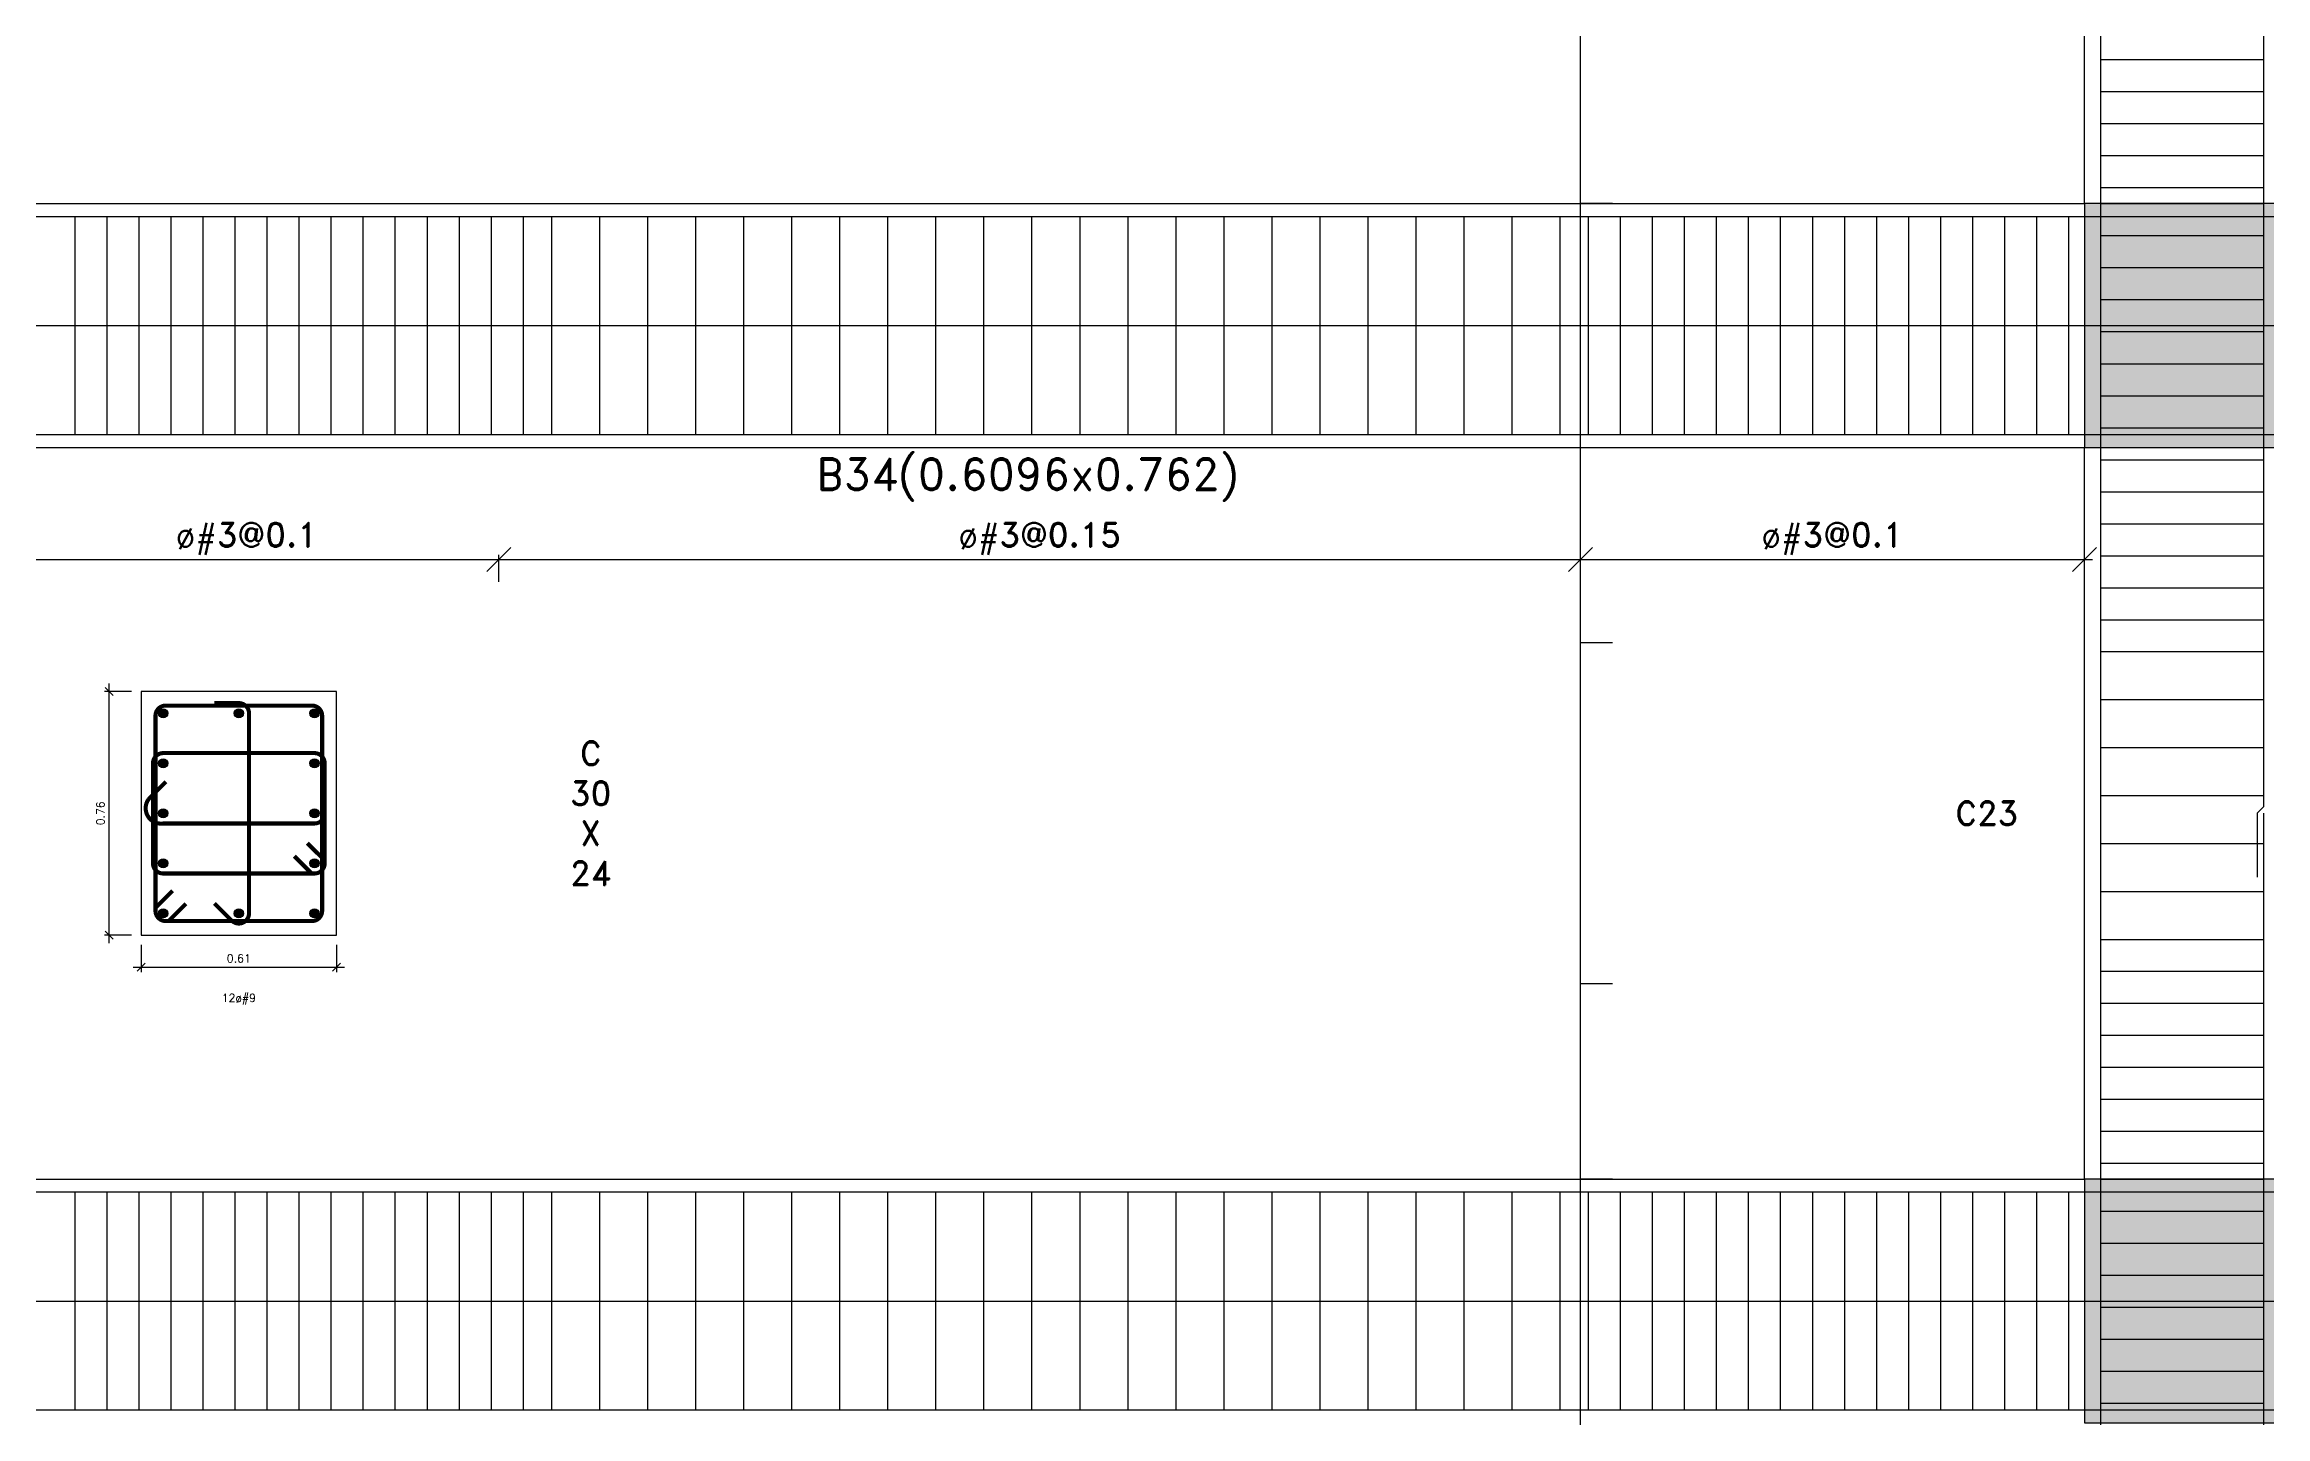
# Model space of a CAD drawing. Header units: inches. Extents: x 2674 to 28325, y -8016 to 21827.
# Drawn here: x 10432.8 to 10779.7, y -1101.7 to -887.3 of the extents above; entities that cross this region are included whole.
import ezdxf

# ---------------------------------------------------------------- set-up
doc = ezdxf.new("R2010")
doc.units = ezdxf.units.IN
doc.header["$MEASUREMENT"] = 0
for name, color, linetype in [('Beam', 3, 'Continuous'), ('Beam elevation contour', 7, 'Continuous'), ('Beam rebar bot', 2, 'Continuous'), ('Beam rebar top', 2, 'Continuous'), ('Beam tie corner', 6, 'Continuous'), ('Beam tie mid', 4, 'Continuous'), ('Column elevation contorno', 7, 'Continuous'), ('Columns', 5, 'Continuous'), ('Dimensions', 7, 'Continuous'), ('Porticos', 7, 'Continuous'), ('Rebar long', 5, 'Continuous'), ('Rebar tie', 4, 'Continuous'), ('Texts', 7, 'Continuous')]:
    doc.layers.add(name, color=color, linetype=linetype)
doc.layers.add('Beam torsion rebar', color=7, linetype='Continuous', true_color=0xaf0000)
doc.styles.add('Letra', font='romand.shx')
doc.dimstyles.new('Dimension', dxfattribs={"dimscale": 0.083333, "dimtxt": 0.025, "dimasz": 0.025, "dimexe": 0.015, "dimexo": 0.03, "dimgap": 0.015, "dimtad": 1, "dimdec": 1, "dimzin": 0, "dimdsep": 46, "dimlunit": 4, "dimtxsty": 'Letra', "dimblk": 'OBLIQUE', "dimcen": 0.015, "dimdle": 0.025, "dimclrd": 256, "dimclre": 1, "dimclrt": 4, "dimadec": 0, "dimazin": 0, "dimtfac": 1, "dimtdec": 1, "dimtofl": 0, "dimtmove": 0, "dimatfit": 3, "dimfxl": 1, "dimtolj": 1, "dimtzin": 0, "dimarcsym": 0})

# ---------------------------------------------------------------- blocks, each defined once
blk = doc.blocks.new('_Oblique')
at = {"color": 0, "linetype": 'ByBlock', "lineweight": -2}
blk.add_line((-0.5, -0.5), (0.5, 0.5), dxfattribs=at)
blk = doc.blocks.new('*D31')
at = {"color": 1, "linetype": 'ByBlock', "lineweight": -2, "transparency": 16777216}
for p, q in [((-0.3348, 0.381), (-0.4198, 0.381)), ((-0.3348, -0.381), (-0.4198, -0.381))]:
    blk.add_line(p, q, dxfattribs=at)
at = {"linetype": 'ByBlock', "lineweight": -2, "transparency": 16777216}
blk.add_line((-0.4048, -0.406), (-0.4048, 0.406), dxfattribs=at)
at = {"layer": 'Defpoints', "transparency": 16777216}
for p in [(-0.4048, 0.381), (-0.3048, 0.381), (-0.3048, -0.381)]:
    blk.add_point(p, dxfattribs=at)
at = {"lineweight": -2, "transparency": 16777216, "xscale": 0.025, "yscale": 0.025, "zscale": 0.025}
for p, rotation in [((-0.4048, 0.381), 90), ((-0.4048, -0.381), 270)]:
    blk.add_blockref('_Oblique', p, dxfattribs=dict(at, rotation=rotation))
at = {"color": 4, "transparency": 16777216, "insert": (-0.4198, 0), "char_height": 0.025, "attachment_point": 8, "rotation": 90, "style": 'Letra'}
blk.add_mtext('0.76', dxfattribs=at)
blk = doc.blocks.new('*D32')
at = {"color": 1, "linetype": 'ByBlock', "lineweight": -2, "transparency": 16777216}
for p, q in [((-0.3048, -0.411), (-0.3048, -0.496)), ((0.3048, -0.411), (0.3048, -0.496))]:
    blk.add_line(p, q, dxfattribs=at)
at = {"linetype": 'ByBlock', "lineweight": -2, "transparency": 16777216}
blk.add_line((-0.3298, -0.481), (0.3298, -0.481), dxfattribs=at)
at = {"layer": 'Defpoints', "transparency": 16777216}
for p in [(-0.3048, -0.381), (0.3048, -0.381), (0.3048, -0.481)]:
    blk.add_point(p, dxfattribs=at)
at = {"lineweight": -2, "transparency": 16777216, "xscale": 0.025, "yscale": 0.025, "zscale": 0.025, "rotation": 180}
blk.add_blockref('_Oblique', (-0.3048, -0.481), dxfattribs=at)
at = {"lineweight": -2, "transparency": 16777216, "xscale": 0.025, "yscale": 0.025, "zscale": 0.025}
blk.add_blockref('_Oblique', (0.3048, -0.481), dxfattribs=at)
at = {"color": 4, "transparency": 16777216, "insert": (0, -0.466), "char_height": 0.025, "attachment_point": 8, "style": 'Letra'}
blk.add_mtext('0.61', dxfattribs=at)
blk = doc.blocks.new('#9')
blk.add_hatch(color=256).paths.add_polyline_path([(0.0143, 0, 1), (-0.0143, 0, 1)])
at = {"color": 0}
blk.add_circle((0, 0), 0.0143, dxfattribs=at)
blk = doc.blocks.new('*D660')
at = {"layer": 'Defpoints', "color": 0, "transparency": 16777216}
for p in [(10672.75, -881.71), (10677.75, -881.71), (10677.75, -912.21)]:
    blk.add_point(p, dxfattribs=at)
at = {"layer": 'Dimensions', "color": 1, "linetype": 'ByBlock', "lineweight": -2, "transparency": 16777216}
for p, q in [((10677.75, -881.71), (10672.75, -881.71)), ((10677.75, -912.21), (10672.75, -912.21))]:
    blk.add_line(p, q, dxfattribs=at)
at = {"layer": 'Dimensions', "linetype": 'ByBlock', "lineweight": -2, "transparency": 16777216}
blk.add_line((10672.75, -912.22), (10672.75, -881.71), dxfattribs=at)
at = {"layer": 'Dimensions', "lineweight": -2, "transparency": 16777216, "xscale": 0.006249999999999999, "yscale": 0.006249999999999999, "zscale": 0.006249999999999999}
for p, rotation in [((10672.75, -881.71), 90), ((10672.75, -912.21), 270)]:
    blk.add_blockref('_Oblique', p, dxfattribs=dict(at, rotation=rotation))
at = {"layer": 'Dimensions', "color": 4, "transparency": 16777216, "insert": (10672.75, -896.96), "char_height": 0.00625, "attachment_point": 5, "rotation": 90, "style": 'Letra'}
blk.add_mtext('\\A1;ø#3@0.1', dxfattribs=at)
blk = doc.blocks.new('*D663')
at = {"layer": 'Defpoints', "color": 0, "transparency": 16777216}
for p in [(10672.75, -1034.11), (10677.75, -1034.11), (10677.75, -1064.61)]:
    blk.add_point(p, dxfattribs=at)
at = {"layer": 'Dimensions', "color": 1, "linetype": 'ByBlock', "lineweight": -2, "transparency": 16777216}
for p, q in [((10677.75, -1034.11), (10672.75, -1034.11)), ((10677.75, -1064.61), (10672.75, -1064.61))]:
    blk.add_line(p, q, dxfattribs=at)
at = {"layer": 'Dimensions', "linetype": 'ByBlock', "lineweight": -2, "transparency": 16777216}
blk.add_line((10672.75, -1064.62), (10672.75, -1034.11), dxfattribs=at)
at = {"layer": 'Dimensions', "lineweight": -2, "transparency": 16777216, "xscale": 0.006249999999999999, "yscale": 0.006249999999999999, "zscale": 0.006249999999999999}
for p, rotation in [((10672.75, -1034.11), 90), ((10672.75, -1064.61), 270)]:
    blk.add_blockref('_Oblique', p, dxfattribs=dict(at, rotation=rotation))
at = {"layer": 'Dimensions', "color": 4, "transparency": 16777216, "insert": (10672.75, -1049.36), "char_height": 0.00625, "attachment_point": 5, "rotation": 90, "style": 'Letra'}
blk.add_mtext('\\A1;ø#3@0.1', dxfattribs=at)
blk = doc.blocks.new('*D664')
at = {"layer": 'Defpoints', "color": 0, "transparency": 16777216}
for p in [(10672.75, -912.21), (10677.75, -912.21), (10677.75, -980.81)]:
    blk.add_point(p, dxfattribs=at)
at = {"layer": 'Dimensions', "color": 1, "linetype": 'ByBlock', "lineweight": -2, "transparency": 16777216}
for p, q in [((10677.75, -912.21), (10672.75, -912.21)), ((10677.75, -980.81), (10672.75, -980.81))]:
    blk.add_line(p, q, dxfattribs=at)
at = {"layer": 'Dimensions', "linetype": 'ByBlock', "lineweight": -2, "transparency": 16777216}
blk.add_line((10672.75, -980.82), (10672.75, -912.21), dxfattribs=at)
at = {"layer": 'Dimensions', "lineweight": -2, "transparency": 16777216, "xscale": 0.006249999999999999, "yscale": 0.006249999999999999, "zscale": 0.006249999999999999}
for p, rotation in [((10672.75, -912.21), 90), ((10672.75, -980.81), 270)]:
    blk.add_blockref('_Oblique', p, dxfattribs=dict(at, rotation=rotation))
at = {"layer": 'Dimensions', "color": 4, "transparency": 16777216, "insert": (10672.75, -946.51), "char_height": 0.00625, "attachment_point": 5, "rotation": 90, "style": 'Letra'}
blk.add_mtext('\\A1;ø#3@0.1', dxfattribs=at)
blk = doc.blocks.new('*D665')
at = {"layer": 'Defpoints', "color": 0, "transparency": 16777216}
for p in [(10672.75, -980.81), (10677.75, -980.81), (10677.75, -1034.11)]:
    blk.add_point(p, dxfattribs=at)
at = {"layer": 'Dimensions', "color": 1, "linetype": 'ByBlock', "lineweight": -2, "transparency": 16777216}
for p, q in [((10677.75, -980.81), (10672.75, -980.81)), ((10677.75, -1034.11), (10672.75, -1034.11))]:
    blk.add_line(p, q, dxfattribs=at)
at = {"layer": 'Dimensions', "linetype": 'ByBlock', "lineweight": -2, "transparency": 16777216}
blk.add_line((10672.75, -1034.12), (10672.75, -980.81), dxfattribs=at)
at = {"layer": 'Dimensions', "lineweight": -2, "transparency": 16777216, "xscale": 0.006249999999999999, "yscale": 0.006249999999999999, "zscale": 0.006249999999999999}
for p, rotation in [((10672.75, -980.81), 90), ((10672.75, -1034.11), 270)]:
    blk.add_blockref('_Oblique', p, dxfattribs=dict(at, rotation=rotation))
at = {"layer": 'Dimensions', "color": 4, "transparency": 16777216, "insert": (10672.75, -1007.46), "char_height": 0.00625, "attachment_point": 5, "rotation": 90, "style": 'Letra'}
blk.add_mtext('\\A1;ø#3@0.15', dxfattribs=at)
blk = doc.blocks.new('*D667')
at = {"layer": 'Defpoints', "color": 0, "transparency": 16777216}
for p in [(10672.75, -1064.61), (10677.75, -1064.61), (10677.75, -1133.21)]:
    blk.add_point(p, dxfattribs=at)
at = {"layer": 'Dimensions', "color": 1, "linetype": 'ByBlock', "lineweight": -2, "transparency": 16777216}
for p, q in [((10677.75, -1064.61), (10672.75, -1064.61)), ((10677.75, -1133.21), (10672.75, -1133.21))]:
    blk.add_line(p, q, dxfattribs=at)
at = {"layer": 'Dimensions', "linetype": 'ByBlock', "lineweight": -2, "transparency": 16777216}
blk.add_line((10672.75, -1133.22), (10672.75, -1064.61), dxfattribs=at)
at = {"layer": 'Dimensions', "lineweight": -2, "transparency": 16777216, "xscale": 0.006249999999999999, "yscale": 0.006249999999999999, "zscale": 0.006249999999999999}
for p, rotation in [((10672.75, -1064.61), 90), ((10672.75, -1133.21), 270)]:
    blk.add_blockref('_Oblique', p, dxfattribs=dict(at, rotation=rotation))
at = {"layer": 'Dimensions', "color": 4, "transparency": 16777216, "insert": (10672.75, -1098.91), "char_height": 0.00625, "attachment_point": 5, "rotation": 90, "style": 'Letra'}
blk.add_mtext('\\A1;ø#3@0.1', dxfattribs=at)
blk = doc.blocks.new('*D96')
at = {"linetype": 'ByBlock', "lineweight": -2, "transparency": 16777216}
blk.add_line((710.6827, 25.7104), (712.3067, 25.7104), dxfattribs=at)
at = {"color": 1, "linetype": 'ByBlock', "lineweight": -2, "transparency": 16777216}
for p, q in [((710.7077, 25.6404), (710.7077, 25.7254)), ((712.2817, 25.6404), (712.2817, 25.7254))]:
    blk.add_line(p, q, dxfattribs=at)
at = {"layer": 'Defpoints', "transparency": 16777216}
for p in [(712.2817, 25.7104), (710.7077, 25.6104), (712.2817, 25.6104)]:
    blk.add_point(p, dxfattribs=at)
at = {"lineweight": -2, "transparency": 16777216, "xscale": 0.075, "yscale": 0.075, "zscale": 0.075, "rotation": 180}
blk.add_blockref('_Oblique', (710.7077, 25.7104), dxfattribs=at)
at = {"lineweight": -2, "transparency": 16777216, "xscale": 0.075, "yscale": 0.075, "zscale": 0.075}
blk.add_blockref('_Oblique', (712.2817, 25.7104), dxfattribs=at)
at = {"color": 4, "transparency": 16777216, "insert": (711.4947, 25.7254), "char_height": 0.075, "attachment_point": 8, "style": 'Letra'}
blk.add_mtext('ø#3@0.1', dxfattribs=at)
blk = doc.blocks.new('*D97')
at = {"linetype": 'ByBlock', "lineweight": -2, "transparency": 16777216}
blk.add_line((715.6367, 25.7104), (717.2606, 25.7104), dxfattribs=at)
at = {"color": 1, "linetype": 'ByBlock', "lineweight": -2, "transparency": 16777216}
for p, q in [((715.6617, 25.6404), (715.6617, 25.7254)), ((717.2356, 25.6404), (717.2356, 25.7254))]:
    blk.add_line(p, q, dxfattribs=at)
at = {"layer": 'Defpoints', "transparency": 16777216}
for p in [(717.2356, 25.7104), (715.6617, 25.6104), (717.2356, 25.6104)]:
    blk.add_point(p, dxfattribs=at)
at = {"lineweight": -2, "transparency": 16777216, "xscale": 0.075, "yscale": 0.075, "zscale": 0.075, "rotation": 180}
blk.add_blockref('_Oblique', (715.6617, 25.7104), dxfattribs=at)
at = {"lineweight": -2, "transparency": 16777216, "xscale": 0.075, "yscale": 0.075, "zscale": 0.075}
blk.add_blockref('_Oblique', (717.2356, 25.7104), dxfattribs=at)
at = {"color": 4, "transparency": 16777216, "insert": (716.44865, 25.7254), "char_height": 0.075, "attachment_point": 8, "style": 'Letra'}
blk.add_mtext('ø#3@0.1', dxfattribs=at)
blk = doc.blocks.new('*D98')
at = {"linetype": 'ByBlock', "lineweight": -2, "transparency": 16777216}
blk.add_line((712.2567, 25.7104), (715.6867, 25.7104), dxfattribs=at)
at = {"color": 1, "linetype": 'ByBlock', "lineweight": -2, "transparency": 16777216}
for p, q in [((712.2817, 25.6404), (712.2817, 25.7254)), ((715.6617, 25.6404), (715.6617, 25.7254))]:
    blk.add_line(p, q, dxfattribs=at)
at = {"layer": 'Defpoints', "transparency": 16777216}
for p in [(715.6617, 25.7104), (712.2817, 25.6104), (715.6617, 25.6104)]:
    blk.add_point(p, dxfattribs=at)
at = {"lineweight": -2, "transparency": 16777216, "xscale": 0.075, "yscale": 0.075, "zscale": 0.075, "rotation": 180}
blk.add_blockref('_Oblique', (712.2817, 25.7104), dxfattribs=at)
at = {"lineweight": -2, "transparency": 16777216, "xscale": 0.075, "yscale": 0.075, "zscale": 0.075}
blk.add_blockref('_Oblique', (715.6617, 25.7104), dxfattribs=at)
at = {"color": 4, "transparency": 16777216, "insert": (713.9717, 25.7254), "char_height": 0.075, "attachment_point": 8, "style": 'Letra'}
blk.add_mtext('ø#3@0.15', dxfattribs=at)
blk = doc.blocks.new('FB 24 X 30')
blk.add_hatch(color=256).paths.add_polyline_path([(0.3048, 0.381), (-0.3048, 0.381), (-0.3048, -0.381), (0.3048, -0.381)])
at = {"color": 0}
blk.add_lwpolyline([(0.3048, 0.381), (-0.3048, 0.381), (-0.3048, -0.381), (0.3048, -0.381)], close=True, dxfattribs=at)
blk = doc.blocks.new('B33-B34-B35-B36-Story7')
at = {"layer": 'Beam elevation contour'}
blk.add_lwpolyline([(710.7077, 23.7744), (717.2356, 23.7744)], dxfattribs=at)
at = {"layer": 'Beam rebar bot'}
blk.add_lwpolyline([(732.8728, 23.3524), (732.8728, 23.0524), (702.188, 23.0524), (702.188, 23.3524)], dxfattribs=at)
at = {"layer": 'Beam rebar top'}
blk.add_lwpolyline([(702.208, 23.4344), (702.208, 23.7344), (732.8928, 23.7344), (732.8928, 23.4344)], dxfattribs=at)
at = {"layer": 'Beam tie corner'}
for points in [[(710.9577, 23.7344), (710.9577, 23.0524)], [(711.0577, 23.7344), (711.0577, 23.0524)], [(711.1577, 23.7344), (711.1577, 23.0524)], [(711.2577, 23.7344), (711.2577, 23.0524)], [(711.3577, 23.7344), (711.3577, 23.0524)], [(711.4577, 23.7344), (711.4577, 23.0524)], [(711.5577, 23.7344), (711.5577, 23.0524)], [(711.6577, 23.7344), (711.6577, 23.0524)], [(711.7577, 23.7344), (711.7577, 23.0524)], [(711.8577, 23.7344), (711.8577, 23.0524)], [(711.9577, 23.7344), (711.9577, 23.0524)], [(712.0577, 23.7344), (712.0577, 23.0524)], [(712.1577, 23.7344), (712.1577, 23.0524)], [(712.2577, 23.7344), (712.2577, 23.0524)], [(715.6856, 23.7344), (715.6856, 23.0524)], [(715.7856, 23.7344), (715.7856, 23.0524)], [(715.8856, 23.7344), (715.8856, 23.0524)], [(715.9856, 23.7344), (715.9856, 23.0524)], [(716.0856, 23.7344), (716.0856, 23.0524)], [(716.1856, 23.7344), (716.1856, 23.0524)], [(716.2856, 23.7344), (716.2856, 23.0524)], [(716.3856, 23.7344), (716.3856, 23.0524)], [(716.4856, 23.7344), (716.4856, 23.0524)], [(716.5856, 23.7344), (716.5856, 23.0524)], [(716.6856, 23.7344), (716.6856, 23.0524)], [(716.7856, 23.7344), (716.7856, 23.0524)], [(716.8856, 23.7344), (716.8856, 23.0524)], [(716.9856, 23.7344), (716.9856, 23.0524)], [(717.0856, 23.7344), (717.0856, 23.0524)], [(717.1856, 23.7344), (717.1856, 23.0524)]]:
    blk.add_lwpolyline(points, dxfattribs=at)
at = {"layer": 'Beam tie mid'}
for points in [[(712.3577, 23.7344), (712.3577, 23.0524)], [(712.4467, 23.7344), (712.4467, 23.0524)], [(712.5967, 23.7344), (712.5967, 23.0524)], [(712.7467, 23.7344), (712.7467, 23.0524)], [(712.8967, 23.7344), (712.8967, 23.0524)], [(713.0467, 23.7344), (713.0467, 23.0524)], [(713.1967, 23.7344), (713.1967, 23.0524)], [(713.3467, 23.7344), (713.3467, 23.0524)], [(713.4967, 23.7344), (713.4967, 23.0524)], [(713.6467, 23.7344), (713.6467, 23.0524)], [(713.7967, 23.7344), (713.7967, 23.0524)], [(713.9467, 23.7344), (713.9467, 23.0524)], [(714.0967, 23.7344), (714.0967, 23.0524)], [(714.2467, 23.7344), (714.2467, 23.0524)], [(714.3967, 23.7344), (714.3967, 23.0524)], [(714.5467, 23.7344), (714.5467, 23.0524)], [(714.6967, 23.7344), (714.6967, 23.0524)], [(714.8467, 23.7344), (714.8467, 23.0524)], [(714.9967, 23.7344), (714.9967, 23.0524)], [(715.1467, 23.7344), (715.1467, 23.0524)], [(715.2967, 23.7344), (715.2967, 23.0524)], [(715.4467, 23.7344), (715.4467, 23.0524)], [(715.5967, 23.7344), (715.5967, 23.0524)]]:
    blk.add_lwpolyline(points, dxfattribs=at)
at = {"layer": 'Beam torsion rebar'}
blk.add_lwpolyline([(702.188, 23.3934), (732.8928, 23.3934)], dxfattribs=at)
at = {"layer": 'Beam', "color": 0}
blk.add_blockref('FB 24 X 30', (717.5404, 23.3934), dxfattribs=at)
blk = doc.blocks.new('C 30 X 24')
at = {"layer": 'Columns'}
blk.add_lwpolyline([(-0.3048, -0.381), (0.3048, -0.381), (0.3048, 0.381), (-0.3048, 0.381)], close=True, dxfattribs=at)
at = {"layer": 'Rebar tie'}
for points in [[(-0.0763, -0.2812, 0.0127, 0.0127, 0), (-0.0225, -0.3351, 0.0127, 0.0127, 0.668179), (0.0318, -0.3126, 0.0127, 0.0127, 0), (0.0318, 0.3126, 0.0127, 0.0127, 0.414214), (0, 0.3444, 0.0127, 0.0127, 0), (-0.0762, 0.3444, 0.0127, 0.0127, 0)], [(-0.2065, -0.2419, 0.0127, 0.0127, 0), (-0.2604, -0.2958, 0.0127, 0.0127, 0), (-0.2604, -0.3048, 0.0127, 0.0127, 0.414214), (-0.2286, -0.3366, 0.0127, 0.0127, 0), (0.2286, -0.3366, 0.0127, 0.0127, 0.414214), (0.2604, -0.3048, 0.0127, 0.0127, 0), (0.2604, 0.3048, 0.0127, 0.0127, 0.414214), (0.2286, 0.3366, 0.0127, 0.0127, 0), (-0.2286, 0.3366, 0.0127, 0.0127, 0.414214), (-0.2604, 0.3048, 0.0127, 0.0127, 0), (-0.2604, -0.3048, 0.0127, 0.0127, 0.414214), (-0.2286, -0.3366, 0.0127, 0.0127, 0), (-0.2196, -0.3366, 0.0127, 0.0127, 0), (-0.1657, -0.2827, 0.0127, 0.0127, 0)], [(0.2143, -0.0935, 0.0127, 0.0127, 0), (0.2682, -0.1473, 0.0127, 0.0127, 0), (0.2682, -0.1563, 0.0127, 0.0127, -0.414214), (0.2364, -0.1881, 0.0127, 0.0127, 0), (-0.2364, -0.1881, 0.0127, 0.0127, -0.414214), (-0.2682, -0.1563, 0.0127, 0.0127, 0), (-0.2682, 0.1563, 0.0127, 0.0127, -0.414214), (-0.2364, 0.1881, 0.0127, 0.0127, 0), (0.2364, 0.1881, 0.0127, 0.0127, -0.414214), (0.2682, 0.1563, 0.0127, 0.0127, 0), (0.2682, -0.1563, 0.0127, 0.0127, -0.414214), (0.2364, -0.1881, 0.0127, 0.0127, 0), (0.2275, -0.1881, 0.0127, 0.0127, 0), (0.1736, -0.1342, 0.0127, 0.0127, 0)], [(-0.2275, 0.0988, 0.0127, 0.0127, 0), (-0.2813, 0.0449, 0.0127, 0.0127, 0.668179), (-0.2364, -0.0318, 0.0127, 0.0127, 0), (0.2364, -0.0318, 0.0127, 0.0127, 0.414214), (0.2682, 0, 0.0127, 0.0127, 0), (0.2682, 0.0762, 0.0127, 0.0127, 0)]]:
    blk.add_lwpolyline(points, format="xyseb", dxfattribs=at)
at = {"layer": 'Rebar long', "color": 0}
for p in [(-0.2364, 0.3126), (0, 0.3126), (0.2364, 0.3126), (-0.2364, 0.1563), (0.2364, 0.1563), (-0.2364, 0), (0.2364, 0), (-0.2364, -0.1563), (0.2364, -0.1563), (-0.2364, -0.3126), (0, -0.3126), (0.2364, -0.3126)]:
    blk.add_blockref('#9', p, dxfattribs=at)
at = {"layer": 'Texts', "insert": (0, -0.581), "char_height": 0.025, "width": 0.056717, "attachment_point": 5, "style": 'Letra'}
blk.add_mtext('12ø#9', dxfattribs=at)
at = {"layer": 'Dimensions'}
for p2, distance, picture, middle in [((-0.3048, 0.381), 0.1, '*D31', (-0.4048, 0)), ((0.3048, -0.381), -0.1, '*D32', (0, -0.481))]:
    dim = blk.add_aligned_dim(p1=(-0.3048, -0.381), p2=p2, distance=distance, dimstyle='Dimension', override={"dimtxt": 0.025, "dimasz": 0.025, "dimpost": '<>'}, dxfattribs=at)
    dim.commit()
    dim.dimension.update_dxf_attribs({"geometry": picture, "text_midpoint": middle})
blk = doc.blocks.new('B33-B34-B35-B36-Story8')
at = {"layer": 'Beam elevation contour'}
for points in [[(710.7077, 26.8224), (717.2356, 26.8224)], [(710.7077, 26.0604), (717.2356, 26.0604)]]:
    blk.add_lwpolyline(points, dxfattribs=at)
at = {"layer": 'Beam rebar bot'}
blk.add_lwpolyline([(732.8728, 26.4004), (732.8728, 26.1004), (702.188, 26.1004), (702.188, 26.4004)], dxfattribs=at)
at = {"layer": 'Beam rebar top'}
blk.add_lwpolyline([(702.208, 26.4824), (702.208, 26.7824), (732.8928, 26.7824), (732.8928, 26.4824)], dxfattribs=at)
at = {"layer": 'Beam tie corner'}
for points in [[(710.9577, 26.7824), (710.9577, 26.1004)], [(711.0577, 26.7824), (711.0577, 26.1004)], [(711.1577, 26.7824), (711.1577, 26.1004)], [(711.2577, 26.7824), (711.2577, 26.1004)], [(711.3577, 26.7824), (711.3577, 26.1004)], [(711.4577, 26.7824), (711.4577, 26.1004)], [(711.5577, 26.7824), (711.5577, 26.1004)], [(711.6577, 26.7824), (711.6577, 26.1004)], [(711.7577, 26.7824), (711.7577, 26.1004)], [(711.8577, 26.7824), (711.8577, 26.1004)], [(711.9577, 26.7824), (711.9577, 26.1004)], [(712.0577, 26.7824), (712.0577, 26.1004)], [(712.1577, 26.7824), (712.1577, 26.1004)], [(712.2577, 26.7824), (712.2577, 26.1004)], [(715.6856, 26.7824), (715.6856, 26.1004)], [(715.7856, 26.7824), (715.7856, 26.1004)], [(715.8856, 26.7824), (715.8856, 26.1004)], [(715.9856, 26.7824), (715.9856, 26.1004)], [(716.0856, 26.7824), (716.0856, 26.1004)], [(716.1856, 26.7824), (716.1856, 26.1004)], [(716.2856, 26.7824), (716.2856, 26.1004)], [(716.3856, 26.7824), (716.3856, 26.1004)], [(716.4856, 26.7824), (716.4856, 26.1004)], [(716.5856, 26.7824), (716.5856, 26.1004)], [(716.6856, 26.7824), (716.6856, 26.1004)], [(716.7856, 26.7824), (716.7856, 26.1004)], [(716.8856, 26.7824), (716.8856, 26.1004)], [(716.9856, 26.7824), (716.9856, 26.1004)], [(717.0856, 26.7824), (717.0856, 26.1004)], [(717.1856, 26.7824), (717.1856, 26.1004)]]:
    blk.add_lwpolyline(points, dxfattribs=at)
at = {"layer": 'Beam tie mid'}
for points in [[(712.3577, 26.7824), (712.3577, 26.1004)], [(712.4467, 26.7824), (712.4467, 26.1004)], [(712.5967, 26.7824), (712.5967, 26.1004)], [(712.7467, 26.7824), (712.7467, 26.1004)], [(712.8967, 26.7824), (712.8967, 26.1004)], [(713.0467, 26.7824), (713.0467, 26.1004)], [(713.1967, 26.7824), (713.1967, 26.1004)], [(713.3467, 26.7824), (713.3467, 26.1004)], [(713.4967, 26.7824), (713.4967, 26.1004)], [(713.6467, 26.7824), (713.6467, 26.1004)], [(713.7967, 26.7824), (713.7967, 26.1004)], [(713.9467, 26.7824), (713.9467, 26.1004)], [(714.0967, 26.7824), (714.0967, 26.1004)], [(714.2467, 26.7824), (714.2467, 26.1004)], [(714.3967, 26.7824), (714.3967, 26.1004)], [(714.5467, 26.7824), (714.5467, 26.1004)], [(714.6967, 26.7824), (714.6967, 26.1004)], [(714.8467, 26.7824), (714.8467, 26.1004)], [(714.9967, 26.7824), (714.9967, 26.1004)], [(715.1467, 26.7824), (715.1467, 26.1004)], [(715.2967, 26.7824), (715.2967, 26.1004)], [(715.4467, 26.7824), (715.4467, 26.1004)], [(715.5967, 26.7824), (715.5967, 26.1004)]]:
    blk.add_lwpolyline(points, dxfattribs=at)
at = {"layer": 'Beam torsion rebar'}
blk.add_lwpolyline([(702.188, 26.4414), (732.8928, 26.4414)], dxfattribs=at)
at = {"layer": 'Beam', "color": 0}
blk.add_blockref('FB 24 X 30', (717.5404, 26.4414), dxfattribs=at)
at = {"layer": 'Texts', "insert": (713.9335, 25.9604), "char_height": 0.1, "width": 0.056717, "attachment_point": 5, "style": 'Letra'}
blk.add_mtext('B34(0.6096x0.762)', dxfattribs=at)
at = {"layer": 'Dimensions'}
for p1, p2, text, picture, middle in [((710.7077, 25.6104), (712.2817, 25.6104), 'ø#3@0.1', '*D96', (711.4947, 25.7104)), ((712.2817, 25.6104), (715.6617, 25.6104), 'ø#3@0.15', '*D98', (713.9717, 25.7104)), ((715.6617, 25.6104), (717.2356, 25.6104), 'ø#3@0.1', '*D97', (716.4487, 25.7104))]:
    dim = blk.add_aligned_dim(p1=p1, p2=p2, distance=0.1, text=text, dimstyle='Dimension', override={"dimtxt": 0.075, "dimasz": 0.075, "dimpost": '<>'}, dxfattribs=at)
    dim.commit()
    dim.dimension.update_dxf_attribs({"geometry": picture, "text_midpoint": middle})

msp = doc.modelspace()

# ---------------------------------------------------------------- linework, layer by layer
at = {"layer": 'Beam rebar bot'}
for points in [[(10779.43, -702.66), (10779.43, -1006.46)], [(10753.95, -855.06), (10753.95, -1158.86)], [(10778.43, -1007.46), (10779.43, -1006.46)], [(10778.43, -1007.46), (10778.43, -1017.46)], [(10779.43, -1007.46), (10779.43, -1311.26)]]:
    msp.add_lwpolyline(points, dxfattribs=at)
at = {"layer": 'Beam tie corner'}
for points in [[(10753.95, -889.71), (10779.43, -889.71)], [(10753.95, -894.71), (10779.43, -894.71)], [(10753.95, -899.71), (10779.43, -899.71)], [(10753.95, -904.71), (10779.43, -904.71)], [(10753.95, -909.71), (10779.43, -909.71)], [(10753.95, -912.21), (10779.43, -912.21)], [(10753.95, -917.21), (10779.43, -917.21)], [(10753.95, -922.21), (10779.43, -922.21)], [(10753.95, -927.21), (10779.43, -927.21)], [(10753.95, -932.21), (10779.43, -932.21)], [(10753.95, -937.21), (10779.43, -937.21)], [(10753.95, -942.21), (10779.43, -942.21)], [(10753.95, -947.21), (10779.43, -947.21)], [(10753.95, -952.21), (10779.43, -952.21)], [(10753.95, -957.21), (10779.43, -957.21)], [(10753.95, -962.21), (10779.43, -962.21)], [(10753.95, -967.21), (10779.43, -967.21)], [(10753.95, -972.21), (10779.43, -972.21)], [(10753.95, -977.21), (10779.43, -977.21)], [(10753.95, -1037.11), (10779.43, -1037.11)], [(10753.95, -1042.11), (10779.43, -1042.11)], [(10753.95, -1047.11), (10779.43, -1047.11)], [(10753.95, -1052.11), (10779.43, -1052.11)], [(10753.95, -1057.11), (10779.43, -1057.11)], [(10753.95, -1062.11), (10779.43, -1062.11)], [(10753.95, -1064.61), (10779.43, -1064.61)], [(10753.95, -1069.61), (10779.43, -1069.61)], [(10753.95, -1074.61), (10779.43, -1074.61)], [(10753.95, -1079.61), (10779.43, -1079.61)], [(10753.95, -1084.61), (10779.43, -1084.61)], [(10753.95, -1089.61), (10779.43, -1089.61)], [(10753.95, -1094.61), (10779.43, -1094.61)], [(10753.95, -1099.61), (10779.43, -1099.61)]]:
    msp.add_lwpolyline(points, dxfattribs=at)
at = {"layer": 'Beam tie mid'}
for points in [[(10753.95, -982.16), (10779.43, -982.16)], [(10753.95, -989.66), (10779.43, -989.66)], [(10753.95, -997.16), (10779.43, -997.16)], [(10753.95, -1004.66), (10779.43, -1004.66)], [(10753.95, -1012.16), (10779.43, -1012.16)], [(10753.95, -1019.66), (10779.43, -1019.66)], [(10753.95, -1027.16), (10779.43, -1027.16)], [(10753.95, -1032.11), (10779.43, -1032.11)]]:
    msp.add_lwpolyline(points, dxfattribs=at)
at = {"layer": 'Column elevation contorno'}
for points in [[(10751.45, -912.21), (10751.45, -797.91)], [(10751.45, -1064.61), (10751.45, -950.31)]]:
    msp.add_lwpolyline(points, dxfattribs=at)

# ---------------------------------------------------------------- block references
at = {"layer": 'Dimensions', "color": 0, "xscale": 49.99999999999999, "yscale": 49.99999999999999, "zscale": 49.99999999999999}
msp.add_blockref('C 30 X 24', (10463.16, -1007.46), dxfattribs=at)
at = {"layer": 'Porticos', "color": 0, "xscale": 49.99999999999999, "yscale": 49.99999999999999, "zscale": 49.99999999999999}
for name in ['B33-B34-B35-B36-Story8', 'B33-B34-B35-B36-Story7']:
    msp.add_blockref(name, (-25110.33, -2253.33), dxfattribs=at)

# ---------------------------------------------------------------- texts
at = {"layer": 'Texts', "char_height": 3.75, "width": 2.8358, "attachment_point": 5, "style": 'Letra'}
for s, insert in [('C 30 X 24', (10518.13, -1007.46)), ('C23', (10736.21, -1007.46))]:
    msp.add_mtext(s, dxfattribs=dict(at, insert=insert))

# ---------------------------------------------------------------- dimensions: what is measured, and where the dimension line sits
at = {"layer": 'Dimensions'}
for p1, p2, text, picture, middle in [((10677.75, -912.21), (10677.75, -881.71), 'ø#3@0.1', '*D660', (10672.75, -896.96)), ((10677.75, -980.81), (10677.75, -912.21), 'ø#3@0.1', '*D664', (10672.75, -946.51)), ((10677.75, -1034.11), (10677.75, -980.81), 'ø#3@0.15', '*D665', (10672.75, -1007.46)), ((10677.75, -1064.61), (10677.75, -1034.11), 'ø#3@0.1', '*D663', (10672.75, -1049.36)), ((10677.75, -1133.21), (10677.75, -1064.61), 'ø#3@0.1', '*D667', (10672.75, -1098.91))]:
    dim = msp.add_aligned_dim(p1=p1, p2=p2, distance=5, text=text, dimstyle='Dimension', override={"dimscale": 0.083333, "dimtxt": 0.075, "dimasz": 0.075, "dimpost": '<>'}, dxfattribs=at)
    dim.commit()
    dim.dimension.update_dxf_attribs({"geometry": picture, "text_midpoint": middle})

doc.saveas('drawing.dxf')
